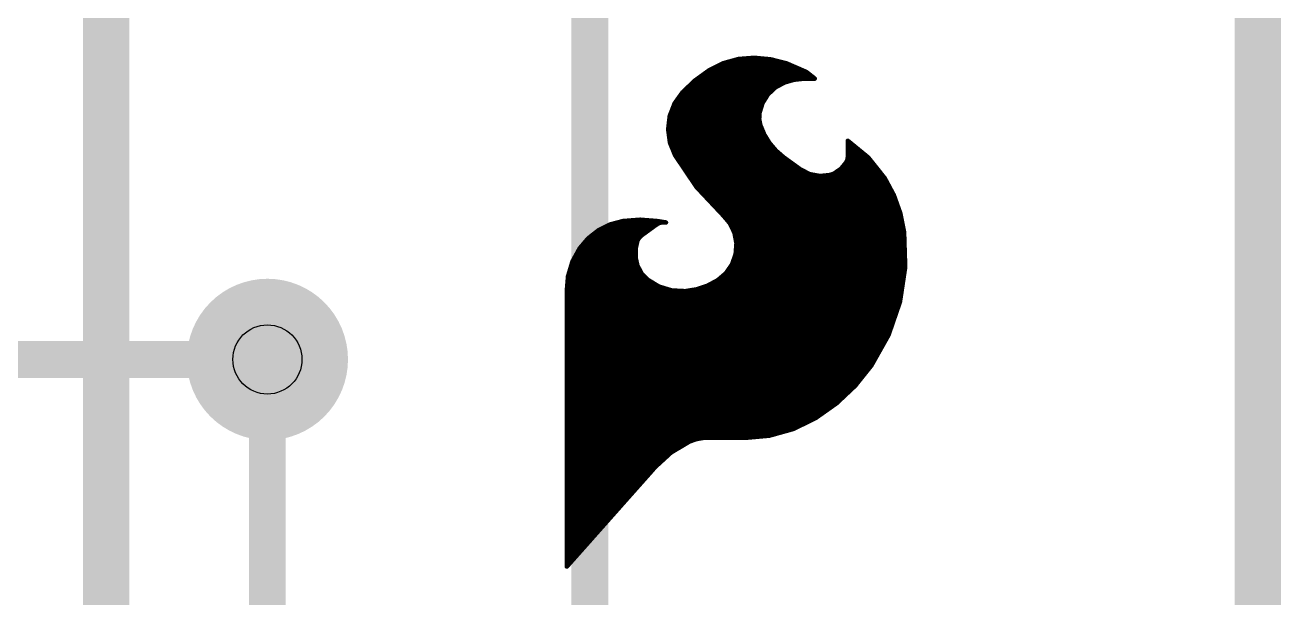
# Model space of a CAD drawing. Extents: x -29 to 78, y -15 to 21.
# Drawn here: x 13.52 to 20.45, y 10.12 to 13.27 of the extents above; entities that cross this region are included whole.
import ezdxf

# ---------------------------------------------------------------- set-up
doc = ezdxf.new("R2010")
doc.units = 0
for name, color, linetype in [('1', 12, 'CONTINUOUS'), ('16', 132, 'CONTINUOUS'), ('18', 110, 'CONTINUOUS'), ('20', 53, 'CONTINUOUS'), ('21', 53, 'CONTINUOUS'), ('23', 53, 'CONTINUOUS'), ('44', 253, 'CONTINUOUS')]:
    doc.layers.add(name, color=color, linetype=linetype)

# ---------------------------------------------------------------- blocks, each defined once
blk = doc.blocks.new('ROUNDV')
at = {"const_width": 0.5}
blk.add_lwpolyline([(0, -0.25, 1), (0, 0.25, 1), (0, -0.25)], format="xyb", dxfattribs=at)

msp = doc.modelspace()

# ---------------------------------------------------------------- linework, layer by layer
at = {"layer": '1'}
for points, const_width in [([(20.32, 0), (20.32, 20.32)], 0.254), ([(13.97, 15.24), (13.97, 7.62)], 0.254), ([(14.859, 11.43), (14.859, 8.001)], 0.2032)]:
    msp.add_lwpolyline(points, dxfattribs=dict(at, const_width=const_width))
at = {"layer": '1', "const_width": 0.1016}
msp.add_lwpolyline([(14.9098, 11.43, 1), (14.8082, 11.43)], format="xyb", dxfattribs=at)
at = {"layer": '16'}
for points, const_width in [([(20.32, 0), (20.32, 20.32)], 0.254), ([(13.97, 15.24), (13.97, 7.62)], 0.254), ([(16.637, 13.462), (16.637, 13.081)], 0.2032), ([(16.637, 13.081), (16.637, 9.779)], 0.2032), ([(11.684, 11.43), (14.859, 11.43)], 0.2032)]:
    msp.add_lwpolyline(points, dxfattribs=dict(at, const_width=const_width))
at = {"layer": '16', "const_width": 0.1016}
for points in [[(16.6878, 13.081, 1), (16.5862, 13.081)], [(16.5862, 13.081, 1), (16.6878, 13.081)], [(14.859, 11.3792, 1), (14.859, 11.4808)]]:
    msp.add_lwpolyline(points, format="xyb", dxfattribs=at)
at = {"layer": '20', "const_width": 0.254}
msp.add_lwpolyline([(20.32, 0), (20.32, 20.32)], dxfattribs=at)
at = {"layer": '21', "const_width": 0.0254}
for points in [[(17.4569, 13.0846), (17.3729, 13.0614)], [(17.444, 13.081), (17.6404, 13.081)], [(17.5438, 13.0912), (17.4569, 13.0846)], [(17.6339, 13.0827), (17.5438, 13.0912)], [(17.7216, 13.0607), (17.6339, 13.0827)], [(17.2949, 13.0226), (17.2172, 12.9666)], [(17.2702, 13.0048), (17.8414, 13.0048)], [(17.3729, 13.0614), (17.2949, 13.0226)], [(17.3102, 13.0302), (17.7917, 13.0302)], [(17.3612, 13.0556), (17.7331, 13.0556)], [(17.7445, 13.0505), (17.7216, 13.0607)], [(17.7801, 13.0353), (17.7445, 13.0505)], [(17.8305, 13.0132), (17.7801, 13.0353)], [(17.874, 12.9794), (17.8305, 13.0132)], [(17.2172, 12.9666), (17.1476, 12.9007)], [(17.2039, 12.954), (17.7068, 12.954)], [(17.235, 12.9794), (17.874, 12.9794)], [(17.6607, 12.9295), (17.7115, 12.9565)], [(17.7115, 12.9565), (17.7627, 12.971)], [(17.7627, 12.971), (17.8156, 12.9769)], [(17.8156, 12.9769), (17.8766, 12.9769)], [(17.8765, 12.9769), (17.874, 12.9794)], [(17.8766, 12.9769), (17.8765, 12.9769)], [(17.1476, 12.9007), (17.1045, 12.8403)], [(17.1312, 12.8778), (17.611, 12.8778)], [(17.1502, 12.9032), (17.6326, 12.9032)], [(17.1771, 12.9286), (17.6597, 12.9286)], [(17.5884, 12.8414), (17.6187, 12.8903)], [(17.6187, 12.8903), (17.6607, 12.9295)], [(17.1045, 12.8403), (17.0777, 12.7711)], [(17.0895, 12.8016), (17.5764, 12.8016)], [(17.0993, 12.827), (17.584, 12.827)], [(17.1131, 12.8524), (17.5952, 12.8524)], [(17.5718, 12.7864), (17.5884, 12.8414)], [(17.0777, 12.7711), (17.0691, 12.6974)], [(17.0753, 12.7508), (17.5708, 12.7508)], [(17.0797, 12.7762), (17.5714, 12.7762)], [(17.5704, 12.753), (17.5718, 12.7864)], [(17.5769, 12.7203), (17.5704, 12.753)], [(17.0691, 12.6974), (17.079, 12.6239)], [(17.0694, 12.7), (17.5854, 12.7)], [(17.0722, 12.6746), (17.596, 12.6746)], [(17.0724, 12.7254), (17.5759, 12.7254)], [(17.5984, 12.6688), (17.5769, 12.7203)], [(17.6277, 12.6213), (17.5984, 12.6688)], [(17.0756, 12.6492), (17.6105, 12.6492)], [(17.079, 12.6239), (17.107, 12.5552)], [(17.0791, 12.6238), (17.6262, 12.6238)], [(17.0894, 12.5984), (17.6473, 12.5984)], [(17.664, 12.5789), (17.6277, 12.6213)], [(18.1721, 12.5419), (18.0595, 12.634)], [(18.0595, 12.634), (18.0595, 12.5451)], [(18.0595, 12.6238), (18.072, 12.6238)], [(18.0595, 12.5984), (18.103, 12.5984)], [(17.0998, 12.573), (17.6709, 12.573)], [(17.107, 12.5552), (17.2256, 12.3794)], [(17.1121, 12.5476), (17.7005, 12.5476)], [(17.1293, 12.5222), (17.7345, 12.5222)], [(17.7064, 12.5425), (17.664, 12.5789)], [(17.7978, 12.4765), (17.7064, 12.5425)], [(18.0575, 12.5306), (18.0518, 12.5171)], [(18.054, 12.5222), (18.1878, 12.5222)], [(18.0595, 12.5451), (18.0575, 12.5306)], [(18.0595, 12.573), (18.1341, 12.573)], [(18.0595, 12.5476), (18.1651, 12.5476)], [(18.2627, 12.4282), (18.1721, 12.5419)], [(17.1464, 12.4968), (17.7697, 12.4968)], [(17.1635, 12.4714), (17.8078, 12.4714)], [(17.8491, 12.4503), (17.7978, 12.4765)], [(17.9057, 12.4399), (17.8491, 12.4503)], [(17.9833, 12.4536), (17.9629, 12.446)], [(18.0222, 12.4804), (17.9833, 12.4536)], [(18.0091, 12.4714), (18.2283, 12.4714)], [(18.0518, 12.5171), (18.0222, 12.4804)], [(18.0354, 12.4968), (18.208, 12.4968)], [(17.1807, 12.446), (17.8724, 12.446)], [(17.1978, 12.4206), (18.2668, 12.4206)], [(17.2149, 12.3952), (18.2804, 12.3952)], [(17.9629, 12.446), (17.9057, 12.4399)], [(17.9629, 12.446), (18.2485, 12.446)], [(18.3128, 12.3348), (18.2627, 12.4282)], [(17.2256, 12.3794), (17.3711, 12.225)], [(17.2346, 12.3698), (18.2941, 12.3698)], [(17.2586, 12.3444), (18.3077, 12.3444)], [(17.2825, 12.319), (18.3185, 12.319)], [(18.3486, 12.235), (18.3128, 12.3348)], [(17.3064, 12.2936), (18.3276, 12.2936)], [(17.3304, 12.2682), (18.3367, 12.2682)], [(17.3543, 12.2428), (18.3458, 12.2428)], [(16.75, 12.1736), (16.6852, 12.1415)], [(16.8199, 12.192), (16.75, 12.1736)], [(16.9139, 12.1994), (16.8199, 12.192)], [(16.8199, 12.192), (17.0079, 12.192)], [(17.0079, 12.192), (16.9139, 12.1994)], [(16.9215, 12.1133), (17.0054, 12.1742)], [(17.0054, 12.1742), (17.0211, 12.1826)], [(17.0562, 12.1844), (17.0079, 12.192)], [(17.0211, 12.1826), (17.0385, 12.1861)], [(17.0385, 12.1861), (17.0562, 12.1844)], [(17.3711, 12.225), (17.4094, 12.1801)], [(17.3776, 12.2174), (18.3521, 12.2174)], [(17.3992, 12.192), (18.3572, 12.192)], [(17.4094, 12.1801), (17.4349, 12.1268)], [(18.3693, 12.131), (18.3486, 12.235)], [(16.6852, 12.1415), (16.6282, 12.0971)], [(16.6522, 12.1158), (16.9249, 12.1158)], [(16.6848, 12.1412), (16.9599, 12.1412)], [(16.7359, 12.1666), (16.9949, 12.1666)], [(16.9077, 12.0999), (16.9215, 12.1133)], [(17.4159, 12.1666), (18.3622, 12.1666)], [(17.428, 12.1412), (18.3673, 12.1412)], [(17.4349, 12.1268), (17.4456, 12.0687)], [(17.4369, 12.1158), (18.3698, 12.1158)], [(18.3753, 11.9382), (18.3693, 12.131)], [(16.5812, 12.0421), (16.5411, 11.9689)], [(16.5798, 12.0396), (16.8891, 12.0396)], [(16.6282, 12.0971), (16.5812, 12.0421)], [(16.6008, 12.065), (16.8947, 12.065)], [(16.6225, 12.0904), (16.9027, 12.0904)], [(16.8888, 12.0383), (16.8987, 12.0828)], [(16.8888, 11.9927), (16.8888, 12.0383)], [(16.8987, 12.0828), (16.9077, 12.0999)], [(17.4456, 12.0687), (17.441, 12.0098)], [(17.4416, 12.0904), (18.3706, 12.0904)], [(17.4434, 12.0396), (18.3722, 12.0396)], [(17.4454, 12.065), (18.3714, 12.065)], [(16.5411, 11.9689), (16.5171, 11.889)], [(16.552, 11.9888), (16.8896, 11.9888)], [(16.5659, 12.0142), (16.8888, 12.0142)], [(16.8987, 11.9482), (16.8888, 11.9927)], [(17.441, 12.0098), (17.4214, 11.9541)], [(17.4336, 11.9888), (18.3738, 11.9888)], [(17.4414, 12.0142), (18.373, 12.0142)], [(16.5241, 11.9126), (16.9169, 11.9126)], [(16.5318, 11.938), (16.9039, 11.938)], [(16.5394, 11.9634), (16.8953, 11.9634)], [(16.9209, 11.9047), (16.8987, 11.9482)], [(16.9546, 11.8694), (16.9209, 11.9047)], [(17.388, 11.9054), (17.3432, 11.8669)], [(17.4214, 11.9541), (17.388, 11.9054)], [(17.393, 11.9126), (18.3715, 11.9126)], [(17.4104, 11.938), (18.3753, 11.938)], [(17.4247, 11.9634), (18.3745, 11.9634)], [(18.3465, 11.7475), (18.3753, 11.9382)], [(16.5171, 11.889), (16.5101, 11.8059)], [(16.5127, 11.8364), (17.0094, 11.8364)], [(16.5148, 11.8618), (16.9672, 11.8618)], [(16.5169, 11.8872), (16.9377, 11.8872)], [(17.018, 11.8312), (16.9546, 11.8694)], [(17.0888, 11.8096), (17.018, 11.8312)], [(17.2868, 11.8365), (17.2261, 11.816)], [(17.2865, 11.8364), (18.3599, 11.8364)], [(17.3432, 11.8669), (17.2868, 11.8365)], [(17.3337, 11.8618), (18.3638, 11.8618)], [(17.3669, 11.8872), (18.3676, 11.8872)], [(16.5101, 11.8059), (16.5101, 10.2895)], [(16.5101, 11.7856), (18.3522, 11.7856)], [(16.5101, 11.7602), (18.3484, 11.7602)], [(16.5105, 11.811), (17.0842, 11.811)], [(17.1628, 11.8059), (17.0888, 11.8096)], [(17.2261, 11.816), (17.1628, 11.8059)], [(17.1948, 11.811), (18.3561, 11.811)], [(16.5101, 11.7348), (18.3421, 11.7348)], [(16.5101, 11.7094), (18.3334, 11.7094)], [(18.2837, 11.5651), (18.3465, 11.7475)], [(16.5101, 11.684), (18.3246, 11.684)], [(16.5101, 11.6586), (18.3159, 11.6586)], [(16.5101, 11.6332), (18.3071, 11.6332)], [(16.5101, 11.6078), (18.2984, 11.6078)], [(16.5101, 11.5824), (18.2896, 11.5824)], [(16.5101, 11.557), (18.2791, 11.557)], [(18.189, 11.397), (18.2837, 11.5651)], [(16.5101, 11.5316), (18.2648, 11.5316)], [(16.5101, 11.5062), (18.2505, 11.5062)], [(16.5101, 11.4808), (18.2362, 11.4808)], [(16.5101, 11.4554), (18.2219, 11.4554)], [(16.5101, 11.43), (18.2076, 11.43)], [(16.5101, 11.4046), (18.1933, 11.4046)], [(16.5101, 11.3792), (18.1748, 11.3792)], [(16.5101, 11.3538), (18.1545, 11.3538)], [(18.1006, 11.2863), (18.189, 11.397)], [(16.5101, 11.3284), (18.1342, 11.3284)], [(16.5101, 11.303), (18.1139, 11.303)], [(16.5101, 11.2776), (18.0913, 11.2776)], [(17.9974, 11.1891), (18.1006, 11.2863)], [(16.5101, 11.2522), (18.0644, 11.2522)], [(16.5101, 11.2268), (18.0374, 11.2268)], [(16.5101, 11.2014), (18.0105, 11.2014)], [(16.5101, 11.176), (17.9789, 11.176)], [(16.5101, 11.1506), (17.9429, 11.1506)], [(17.8817, 11.1074), (17.9974, 11.1891)], [(16.5101, 11.1252), (17.9069, 11.1252)], [(16.5101, 11.0998), (17.8661, 11.0998)], [(16.5101, 11.0744), (17.814, 11.0744)], [(17.7587, 11.0474), (17.8817, 11.1074)], [(16.5101, 11.049), (17.7619, 11.049)], [(16.5101, 11.0236), (17.6734, 11.0236)], [(16.5101, 10.9982), (17.4905, 10.9982)], [(17.2229, 10.9914), (17.2619, 10.9982)], [(17.2619, 10.9982), (17.4905, 10.9982)], [(17.4905, 10.9982), (17.6268, 11.0106)], [(17.6268, 11.0106), (17.7587, 11.0474)], [(16.5101, 10.9728), (17.1771, 10.9728)], [(16.5101, 10.9474), (17.1344, 10.9474)], [(17.0845, 10.9177), (17.1857, 10.9779)], [(17.1857, 10.9779), (17.2229, 10.9914)], [(16.5101, 10.922), (17.0917, 10.922)], [(16.5101, 10.8966), (17.0614, 10.8966)], [(16.5101, 10.8712), (17.0337, 10.8712)], [(16.9977, 10.8382), (17.0845, 10.9177)], [(16.5101, 10.8458), (17.006, 10.8458)], [(16.5101, 10.2895), (16.9977, 10.8382)], [(16.5101, 10.8204), (16.9819, 10.8204)], [(16.5101, 10.795), (16.9593, 10.795)], [(16.5101, 10.7696), (16.9367, 10.7696)], [(16.5101, 10.7442), (16.9142, 10.7442)], [(16.5101, 10.7188), (16.8916, 10.7188)], [(16.5101, 10.6934), (16.869, 10.6934)], [(16.5101, 10.668), (16.8465, 10.668)], [(16.5101, 10.6426), (16.8239, 10.6426)], [(16.5101, 10.6172), (16.8013, 10.6172)], [(16.5101, 10.5918), (16.7787, 10.5918)], [(16.5101, 10.5664), (16.7562, 10.5664)], [(16.5101, 10.541), (16.7336, 10.541)], [(16.5101, 10.5156), (16.711, 10.5156)], [(16.5101, 10.4902), (16.6884, 10.4902)], [(16.5101, 10.4648), (16.6659, 10.4648)], [(16.5101, 10.4394), (16.6433, 10.4394)], [(16.5101, 10.414), (16.6207, 10.414)], [(16.5101, 10.3886), (16.5982, 10.3886)], [(16.5101, 10.3632), (16.5756, 10.3632)], [(16.5101, 10.3378), (16.553, 10.3378)], [(16.5101, 10.3124), (16.5304, 10.3124)]]:
    msp.add_lwpolyline(points, dxfattribs=at)
at = {"layer": '21', "const_width": 0.0127}
for points in [[(17.444, 13.0874, 1), (17.444, 13.0747)], [(17.4564, 13.0909, 1), (17.4574, 13.0782)], [(17.4586, 13.0785, 1), (17.4552, 13.0907)], [(17.5444, 13.0975, 1), (17.5432, 13.0849)], [(17.5443, 13.0849, 1), (17.5433, 13.0975)], [(17.6354, 13.0888, 1), (17.6323, 13.0765)], [(17.6332, 13.0763, 1), (17.6345, 13.089)], [(17.6404, 13.0747, 1), (17.6404, 13.0874)], [(17.2702, 13.0112, 1), (17.2702, 12.9985)], [(17.2921, 13.0283, 1), (17.2977, 13.0169)], [(17.2986, 13.0174, 1), (17.2912, 13.0278)], [(17.3102, 13.0366, 1), (17.3102, 13.0239)], [(17.3612, 13.0619, 1), (17.3612, 13.0493)], [(17.3712, 13.0675, 1), (17.3746, 13.0553)], [(17.3757, 13.0557, 1), (17.3701, 13.0671)], [(17.7242, 13.0665, 1), (17.719, 13.0549)], [(17.7201, 13.0545, 1), (17.7231, 13.0669)], [(17.7331, 13.0493, 1), (17.7331, 13.0619)], [(17.747, 13.0563, 1), (17.742, 13.0447)], [(17.7419, 13.0447, 1), (17.7471, 13.0563)], [(17.7826, 13.0411, 1), (17.7776, 13.0295)], [(17.7776, 13.0295, 1), (17.7826, 13.0411)], [(17.7917, 13.0239, 1), (17.7917, 13.0366)], [(17.8344, 13.0182, 1), (17.8266, 13.0082)], [(17.828, 13.0074, 1), (17.8331, 13.019)], [(17.8414, 12.9985, 1), (17.8414, 13.0112)], [(17.2039, 12.9604, 1), (17.2039, 12.9477)], [(17.2135, 12.9717, 1), (17.2209, 12.9614)], [(17.2216, 12.9619, 1), (17.2128, 12.9712)], [(17.235, 12.9857, 1), (17.235, 12.9731)], [(17.7098, 12.9626, 1), (17.7132, 12.9504)], [(17.7068, 12.9477, 1), (17.7068, 12.9604)], [(17.7145, 12.9509, 1), (17.7085, 12.9621)], [(17.762, 12.9773, 1), (17.7634, 12.9647)], [(17.7644, 12.9649, 1), (17.761, 12.9771)], [(17.8156, 12.9832, 1), (17.8156, 12.9706)], [(17.8163, 12.9706, 1), (17.8149, 12.9832)], [(17.8785, 12.9839, 1), (17.8695, 12.9749)], [(17.8701, 12.9744, 1), (17.8779, 12.9844)], [(17.8765, 12.9832, 1), (17.8765, 12.9706)], [(17.872, 12.9724, 1), (17.881, 12.9814)], [(17.874, 12.9731, 1), (17.874, 12.9857)], [(17.8766, 12.9706, 1), (17.8766, 12.9832)], [(17.8766, 12.9706, 1), (17.8766, 12.9832)], [(17.1312, 12.8841, 1), (17.1312, 12.8715)], [(17.1432, 12.9053, 1), (17.152, 12.8961)], [(17.1528, 12.897, 1), (17.1424, 12.9044)], [(17.1502, 12.9095, 1), (17.1502, 12.8969)], [(17.1771, 12.935, 1), (17.1771, 12.9223)], [(17.611, 12.8715, 1), (17.611, 12.8841)], [(17.6144, 12.8949, 1), (17.6231, 12.8856)], [(17.6241, 12.8869, 1), (17.6133, 12.8936)], [(17.6326, 12.8969, 1), (17.6326, 12.9095)], [(17.6578, 12.9351, 1), (17.6637, 12.9239)], [(17.6651, 12.9249, 1), (17.6564, 12.9342)], [(17.6597, 12.9223, 1), (17.6597, 12.935)], [(17.0895, 12.8079, 1), (17.0895, 12.7953)], [(17.0993, 12.8333, 1), (17.0993, 12.8207)], [(17.0993, 12.844, 1), (17.1096, 12.8366)], [(17.1104, 12.838, 1), (17.0985, 12.8426)], [(17.1131, 12.8588, 1), (17.1131, 12.8461)], [(17.5764, 12.7953, 1), (17.5764, 12.8079)], [(17.583, 12.8448, 1), (17.5938, 12.8381)], [(17.5945, 12.8396, 1), (17.5823, 12.8433)], [(17.584, 12.8207, 1), (17.584, 12.8333)], [(17.5952, 12.8461, 1), (17.5952, 12.8588)], [(17.0753, 12.7571, 1), (17.0753, 12.7445)], [(17.084, 12.7704, 1), (17.0714, 12.7719)], [(17.0718, 12.7734, 1), (17.0837, 12.7688)], [(17.0797, 12.7826, 1), (17.0797, 12.7699)], [(17.564, 12.7533, 1), (17.5767, 12.7528)], [(17.5766, 12.7543, 1), (17.5642, 12.7518)], [(17.5781, 12.7861, 1), (17.5655, 12.7867)], [(17.5657, 12.7882, 1), (17.5779, 12.7846)], [(17.5708, 12.7445, 1), (17.5708, 12.7571)], [(17.5714, 12.7699, 1), (17.5714, 12.7826)], [(17.0754, 12.6983, 1), (17.0628, 12.6966)], [(17.0628, 12.6982, 1), (17.0754, 12.6967)], [(17.0694, 12.7064, 1), (17.0694, 12.6937)], [(17.0722, 12.6809, 1), (17.0722, 12.6683)], [(17.0724, 12.7317, 1), (17.0724, 12.7191)], [(17.5828, 12.7227, 1), (17.571, 12.7179)], [(17.5707, 12.7191, 1), (17.5831, 12.7215)], [(17.5759, 12.7191, 1), (17.5759, 12.7317)], [(17.5854, 12.6937, 1), (17.5854, 12.7064)], [(17.6038, 12.6721, 1), (17.593, 12.6655)], [(17.5925, 12.6663, 1), (17.6042, 12.6712)], [(17.596, 12.6683, 1), (17.596, 12.6809)], [(17.0756, 12.6555, 1), (17.0756, 12.6429)], [(17.0727, 12.6231, 1), (17.0853, 12.6248)], [(17.0849, 12.6263, 1), (17.0732, 12.6215)], [(17.0791, 12.6302, 1), (17.0791, 12.6175)], [(17.0894, 12.6047, 1), (17.0894, 12.5921)], [(17.6105, 12.6429, 1), (17.6105, 12.6555)], [(17.6325, 12.6254, 1), (17.6229, 12.6172)], [(17.6223, 12.618, 1), (17.6331, 12.6246)], [(17.6262, 12.6175, 1), (17.6262, 12.6302)], [(17.6473, 12.5921, 1), (17.6473, 12.6047)], [(18.0659, 12.634, 1), (18.0531, 12.634)], [(18.0635, 12.6389, 1), (18.0555, 12.6291)], [(18.0595, 12.6302, 1), (18.0595, 12.6175)], [(18.0595, 12.6047, 1), (18.0595, 12.5921)], [(18.072, 12.6175, 1), (18.072, 12.6302)], [(18.103, 12.5921, 1), (18.103, 12.6047)], [(17.0998, 12.5793, 1), (17.0998, 12.5667)], [(17.1123, 12.5588, 1), (17.1017, 12.5516)], [(17.1011, 12.5528, 1), (17.1129, 12.5576)], [(17.1121, 12.554, 1), (17.1121, 12.5413)], [(17.1293, 12.5285, 1), (17.1293, 12.5159)], [(17.6682, 12.5837, 1), (17.6599, 12.5741)], [(17.6592, 12.5748, 1), (17.6689, 12.583)], [(17.6709, 12.5667, 1), (17.6709, 12.5793)], [(17.7101, 12.5476, 1), (17.7027, 12.5374)], [(17.7005, 12.5413, 1), (17.7005, 12.554)], [(17.7023, 12.5377, 1), (17.7105, 12.5473)], [(17.7345, 12.5159, 1), (17.7345, 12.5285)], [(18.054, 12.5285, 1), (18.054, 12.5159)], [(18.0512, 12.5314, 1), (18.0638, 12.5297)], [(18.0634, 12.5281, 1), (18.0517, 12.5331)], [(18.0531, 12.5451, 1), (18.0659, 12.5451)], [(18.0595, 12.5793, 1), (18.0595, 12.5667)], [(18.0595, 12.554, 1), (18.0595, 12.5413)], [(18.0658, 12.5442, 1), (18.0532, 12.546)], [(18.1341, 12.5667, 1), (18.1341, 12.5793)], [(18.1651, 12.5413, 1), (18.1651, 12.554)], [(18.177, 12.5459, 1), (18.1671, 12.538)], [(18.168, 12.537, 1), (18.1761, 12.5468)], [(18.1878, 12.5159, 1), (18.1878, 12.5285)], [(17.1464, 12.5031, 1), (17.1464, 12.4905)], [(17.1635, 12.4778, 1), (17.1635, 12.4651)], [(17.7697, 12.4905, 1), (17.7697, 12.5031)], [(17.8007, 12.4822, 1), (17.7949, 12.4708)], [(17.7941, 12.4714, 1), (17.8015, 12.4816)], [(17.8078, 12.4651, 1), (17.8078, 12.4778)], [(17.8502, 12.4566, 1), (17.8479, 12.4441)], [(17.9797, 12.4588, 1), (17.9869, 12.4484)], [(17.9855, 12.4476, 1), (17.9811, 12.4596)], [(18.0091, 12.4778, 1), (18.0091, 12.4651)], [(18.0172, 12.4844, 1), (18.0271, 12.4764)], [(18.0258, 12.4751, 1), (18.0186, 12.4856)], [(18.0354, 12.5031, 1), (18.0354, 12.4905)], [(18.046, 12.5196, 1), (18.0576, 12.5146)], [(18.0567, 12.5131, 1), (18.0469, 12.5211)], [(18.208, 12.4905, 1), (18.208, 12.5031)], [(18.2283, 12.4651, 1), (18.2283, 12.4778)], [(17.1807, 12.4523, 1), (17.1807, 12.4397)], [(17.1978, 12.4269, 1), (17.1978, 12.4143)], [(17.2149, 12.4016, 1), (17.2149, 12.3889)], [(17.8462, 12.4447, 1), (17.852, 12.456)], [(17.8724, 12.4397, 1), (17.8724, 12.4523)], [(17.905, 12.4462, 1), (17.9063, 12.4335)], [(17.9045, 12.4336, 1), (17.9068, 12.4461)], [(17.9607, 12.452, 1), (17.9651, 12.44)], [(17.9629, 12.4523, 1), (17.9629, 12.4397)], [(17.9636, 12.4397, 1), (17.9622, 12.4523)], [(18.2485, 12.4397, 1), (18.2485, 12.4523)], [(18.2683, 12.4312, 1), (18.2571, 12.4252)], [(18.2577, 12.4242, 1), (18.2677, 12.4322)], [(18.2668, 12.4143, 1), (18.2668, 12.4269)], [(18.2804, 12.3889, 1), (18.2804, 12.4016)], [(17.2302, 12.3837, 1), (17.221, 12.375)], [(17.2204, 12.3758, 1), (17.2309, 12.3829)], [(17.2346, 12.3762, 1), (17.2346, 12.3635)], [(17.2586, 12.3507, 1), (17.2586, 12.3381)], [(17.2825, 12.3254, 1), (17.2825, 12.3127)], [(18.2941, 12.3635, 1), (18.2941, 12.3762)], [(18.3188, 12.3369, 1), (18.3069, 12.3326)], [(18.3072, 12.3318, 1), (18.3184, 12.3378)], [(18.3077, 12.3381, 1), (18.3077, 12.3507)], [(18.3185, 12.3127, 1), (18.3185, 12.3254)], [(17.3064, 12.3, 1), (17.3064, 12.2873)], [(17.3304, 12.2745, 1), (17.3304, 12.2619)], [(17.3543, 12.2492, 1), (17.3543, 12.2365)], [(18.3276, 12.2873, 1), (18.3276, 12.3)], [(18.3367, 12.2619, 1), (18.3367, 12.2745)], [(18.3458, 12.2365, 1), (18.3458, 12.2492)], [(16.7484, 12.1797, 1), (16.7516, 12.1674)], [(16.7528, 12.1679, 1), (16.7472, 12.1793)], [(16.8194, 12.1983, 1), (16.8204, 12.1857)], [(16.8199, 12.1983, 1), (16.8199, 12.1857)], [(16.8215, 12.1859, 1), (16.8183, 12.1981)], [(16.9144, 12.2057, 1), (16.9134, 12.193)], [(16.9144, 12.193, 1), (16.9134, 12.2057)], [(17.0024, 12.1798, 1), (17.0084, 12.1686)], [(17.0089, 12.1983, 1), (17.0069, 12.1857)], [(17.0091, 12.1691, 1), (17.0017, 12.1793)], [(17.0074, 12.1857, 1), (17.0084, 12.1983)], [(17.0079, 12.1857, 1), (17.0079, 12.1983)], [(17.0198, 12.1888, 1), (17.0223, 12.1764)], [(17.0241, 12.177, 1), (17.0181, 12.1882)], [(17.0391, 12.1924, 1), (17.0379, 12.1798)], [(17.0398, 12.1799, 1), (17.0372, 12.1923)], [(17.0552, 12.1781, 1), (17.0572, 12.1907)], [(17.0556, 12.1781, 1), (17.0568, 12.1907)], [(17.3759, 12.2291, 1), (17.3663, 12.2209)], [(17.3665, 12.2206, 1), (17.3757, 12.2294)], [(17.3776, 12.2238, 1), (17.3776, 12.2111)], [(17.3992, 12.1983, 1), (17.3992, 12.1857)], [(17.4152, 12.1828, 1), (17.4037, 12.1773)], [(17.4046, 12.1759, 1), (17.4143, 12.1842)], [(18.3549, 12.2362, 1), (18.3424, 12.2337)], [(18.3427, 12.2328, 1), (18.3546, 12.2371)], [(18.3521, 12.2111, 1), (18.3521, 12.2238)], [(18.3572, 12.1857, 1), (18.3572, 12.1983)], [(16.6522, 12.1221, 1), (16.6522, 12.1095)], [(16.6848, 12.1476, 1), (16.6848, 12.1349)], [(16.6824, 12.1472, 1), (16.688, 12.1358)], [(16.6891, 12.1365, 1), (16.6813, 12.1465)], [(16.7359, 12.173, 1), (16.7359, 12.1603)], [(16.9178, 12.1184, 1), (16.9252, 12.1082)], [(16.9259, 12.1088, 1), (16.9171, 12.1178)], [(16.9249, 12.1095, 1), (16.9249, 12.1221)], [(16.9599, 12.1349, 1), (16.9599, 12.1476)], [(16.9949, 12.1603, 1), (16.9949, 12.173)], [(17.4159, 12.173, 1), (17.4159, 12.1603)], [(17.428, 12.1476, 1), (17.428, 12.1349)], [(17.4411, 12.1279, 1), (17.4286, 12.1256)], [(17.4291, 12.124, 1), (17.4406, 12.1295)], [(17.4369, 12.1221, 1), (17.4369, 12.1095)], [(18.3622, 12.1603, 1), (18.3622, 12.173)], [(18.3756, 12.1312, 1), (18.363, 12.1308)], [(18.3631, 12.1298, 1), (18.3755, 12.1322)], [(18.3673, 12.1349, 1), (18.3673, 12.1476)], [(18.3698, 12.1095, 1), (18.3698, 12.1221)], [(16.5798, 12.0459, 1), (16.5798, 12.0333)], [(16.5764, 12.0462, 1), (16.586, 12.038)], [(16.5868, 12.039, 1), (16.5756, 12.0452)], [(16.6008, 12.0714, 1), (16.6008, 12.0587)], [(16.6225, 12.0968, 1), (16.6225, 12.0841)], [(16.6243, 12.1021, 1), (16.6321, 12.0921)], [(16.633, 12.093, 1), (16.6233, 12.1012)], [(16.8951, 12.0383, 1), (16.8824, 12.0383)], [(16.8891, 12.0333, 1), (16.8891, 12.0459)], [(16.8931, 12.0858, 1), (16.9043, 12.0798)], [(16.9049, 12.0814, 1), (16.8925, 12.0842)], [(16.8947, 12.0587, 1), (16.8947, 12.0714)], [(16.9033, 12.1044, 1), (16.9121, 12.0953)], [(16.9133, 12.0969, 1), (16.9021, 12.1028)], [(16.9027, 12.0841, 1), (16.9027, 12.0968)], [(17.4416, 12.0968, 1), (17.4416, 12.0841)], [(17.4434, 12.0459, 1), (17.4434, 12.0333)], [(17.4454, 12.0714, 1), (17.4454, 12.0587)], [(17.452, 12.0682, 1), (17.4393, 12.0692)], [(17.4394, 12.0675, 1), (17.4519, 12.0698)], [(18.3706, 12.0841, 1), (18.3706, 12.0968)], [(18.3714, 12.0587, 1), (18.3714, 12.0714)], [(18.3722, 12.0333, 1), (18.3722, 12.0459)], [(16.5355, 11.972, 1), (16.5467, 11.9659)], [(16.5472, 11.9671, 1), (16.535, 11.9708)], [(16.552, 11.9952, 1), (16.552, 11.9825)], [(16.5659, 12.0206, 1), (16.5659, 12.0079)], [(16.8826, 12.0397, 1), (16.895, 12.0369)], [(16.895, 11.9941, 1), (16.8826, 11.9913)], [(16.8824, 11.9927, 1), (16.8951, 11.9927)], [(16.8888, 12.0079, 1), (16.8888, 12.0206)], [(16.8896, 11.9825, 1), (16.8896, 11.9952)], [(17.4336, 11.9952, 1), (17.4336, 11.9825)], [(17.4347, 12.0103, 1), (17.4474, 12.0093)], [(17.4414, 12.0206, 1), (17.4414, 12.0079)], [(17.447, 12.0077, 1), (17.4351, 12.0119)], [(18.373, 12.0079, 1), (18.373, 12.0206)], [(18.3738, 11.9825, 1), (18.3738, 11.9952)], [(16.5241, 11.919, 1), (16.5241, 11.9063)], [(16.5318, 11.9444, 1), (16.5318, 11.9317)], [(16.5394, 11.9697, 1), (16.5394, 11.9571)], [(16.9044, 11.9511, 1), (16.893, 11.9453)], [(16.8925, 11.9468, 1), (16.9049, 11.9496)], [(16.8953, 11.9571, 1), (16.8953, 11.9697)], [(16.9039, 11.9317, 1), (16.9039, 11.9444)], [(16.9255, 11.9091, 1), (16.9163, 11.9004)], [(16.9153, 11.9019, 1), (16.9266, 11.9076)], [(16.9169, 11.9063, 1), (16.9169, 11.919)], [(17.3828, 11.9089, 1), (17.3933, 11.9018)], [(17.3922, 11.9005, 1), (17.3839, 11.9102)], [(17.393, 11.919, 1), (17.393, 11.9063)], [(17.4104, 11.9444, 1), (17.4104, 11.9317)], [(17.4154, 11.9562, 1), (17.4274, 11.952)], [(17.4266, 11.9505, 1), (17.4162, 11.9577)], [(17.4247, 11.9697, 1), (17.4247, 11.9571)], [(18.369, 11.938, 1), (18.3817, 11.9384)], [(18.3816, 11.9372, 1), (18.3691, 11.9391)], [(18.3715, 11.9063, 1), (18.3715, 11.919)], [(18.3745, 11.9571, 1), (18.3745, 11.9697)], [(18.3753, 11.9317, 1), (18.3753, 11.9444)], [(16.5127, 11.8428, 1), (16.5127, 11.8301)], [(16.5148, 11.8681, 1), (16.5148, 11.8555)], [(16.5169, 11.8935, 1), (16.5169, 11.8809)], [(16.5234, 11.8885, 1), (16.5107, 11.8896)], [(16.511, 11.8909, 1), (16.5231, 11.8872)], [(16.9377, 11.8809, 1), (16.9377, 11.8935)], [(16.9579, 11.8748, 1), (16.9513, 11.864)], [(16.95, 11.865, 1), (16.9592, 11.8738)], [(16.9672, 11.8555, 1), (16.9672, 11.8681)], [(17.0094, 11.8301, 1), (17.0094, 11.8428)], [(17.0199, 11.8373, 1), (17.0162, 11.8251)], [(17.0147, 11.8257, 1), (17.0213, 11.8366)], [(17.2865, 11.8428, 1), (17.2865, 11.8301)], [(17.2838, 11.8421, 1), (17.2898, 11.8309)], [(17.2888, 11.8305, 1), (17.2848, 11.8425)], [(17.3337, 11.8681, 1), (17.3337, 11.8555)], [(17.3391, 11.8717, 1), (17.3473, 11.8621)], [(17.3462, 11.8613, 1), (17.3402, 11.8725)], [(17.3669, 11.8935, 1), (17.3669, 11.8809)], [(18.3599, 11.8301, 1), (18.3599, 11.8428)], [(18.3638, 11.8555, 1), (18.3638, 11.8681)], [(18.3676, 11.8809, 1), (18.3676, 11.8935)], [(16.5165, 11.8059, 1), (16.5038, 11.8059)], [(16.5038, 11.8064, 1), (16.5164, 11.8054)], [(16.5101, 11.7666, 1), (16.5101, 11.7539)], [(16.5101, 11.7919, 1), (16.5101, 11.7793)], [(16.5105, 11.8173, 1), (16.5105, 11.8047)], [(17.0892, 11.8159, 1), (17.0885, 11.8032)], [(17.0842, 11.8047, 1), (17.0842, 11.8173)], [(17.087, 11.8035, 1), (17.0907, 11.8156)], [(17.1618, 11.8122, 1), (17.1638, 11.7996)], [(17.1625, 11.7996, 1), (17.1631, 11.8122)], [(17.1948, 11.8173, 1), (17.1948, 11.8047)], [(17.2241, 11.822, 1), (17.2281, 11.81)], [(17.2271, 11.8097, 1), (17.2251, 11.8222)], [(18.3484, 11.7539, 1), (18.3484, 11.7666)], [(18.3522, 11.7793, 1), (18.3522, 11.7919)], [(18.3561, 11.8047, 1), (18.3561, 11.8173)], [(16.5101, 11.7411, 1), (16.5101, 11.7285)], [(16.5101, 11.7157, 1), (16.5101, 11.7031)], [(18.3334, 11.7031, 1), (18.3334, 11.7157)], [(18.3402, 11.7484, 1), (18.3528, 11.7465)], [(18.3525, 11.7454, 1), (18.3405, 11.7495)], [(18.3421, 11.7285, 1), (18.3421, 11.7411)], [(16.5101, 11.6904, 1), (16.5101, 11.6777)], [(16.5101, 11.6649, 1), (16.5101, 11.6523)], [(16.5101, 11.6395, 1), (16.5101, 11.6269)], [(18.3071, 11.6269, 1), (18.3071, 11.6395)], [(18.3159, 11.6523, 1), (18.3159, 11.6649)], [(18.3246, 11.6777, 1), (18.3246, 11.6904)], [(16.5101, 11.6142, 1), (16.5101, 11.6015)], [(16.5101, 11.5887, 1), (16.5101, 11.5761)], [(16.5101, 11.5633, 1), (16.5101, 11.5507)], [(18.2777, 11.5671, 1), (18.2897, 11.563)], [(18.2892, 11.562, 1), (18.2781, 11.5682)], [(18.2791, 11.5507, 1), (18.2791, 11.5633)], [(18.2896, 11.5761, 1), (18.2896, 11.5887)], [(18.2984, 11.6015, 1), (18.2984, 11.6142)], [(16.5101, 11.538, 1), (16.5101, 11.5253)], [(16.5101, 11.5125, 1), (16.5101, 11.4999)], [(18.2505, 11.4999, 1), (18.2505, 11.5125)], [(18.2648, 11.5253, 1), (18.2648, 11.538)], [(16.5101, 11.4618, 1), (16.5101, 11.4491)], [(16.5101, 11.4871, 1), (16.5101, 11.4745)], [(16.5101, 11.4363, 1), (16.5101, 11.4237)], [(18.2076, 11.4237, 1), (18.2076, 11.4363)], [(18.2219, 11.4491, 1), (18.2219, 11.4618)], [(18.2362, 11.4745, 1), (18.2362, 11.4871)], [(16.5101, 11.3856, 1), (16.5101, 11.3729)], [(16.5101, 11.4109, 1), (16.5101, 11.3983)], [(16.5101, 11.3601, 1), (16.5101, 11.3475)], [(18.1545, 11.3475, 1), (18.1545, 11.3601)], [(18.1748, 11.3729, 1), (18.1748, 11.3856)], [(18.1835, 11.4001, 1), (18.1945, 11.3939)], [(18.194, 11.393, 1), (18.184, 11.401)], [(18.1933, 11.3983, 1), (18.1933, 11.4109)], [(16.5101, 11.3094, 1), (16.5101, 11.2967)], [(16.5101, 11.284, 1), (16.5101, 11.2713)], [(16.5101, 11.3347, 1), (16.5101, 11.3221)], [(18.0913, 11.2713, 1), (18.0913, 11.284)], [(18.0956, 11.2903, 1), (18.1055, 11.2823)], [(18.1049, 11.2817, 1), (18.0962, 11.2909)], [(18.1139, 11.2967, 1), (18.1139, 11.3094)], [(18.1342, 11.3221, 1), (18.1342, 11.3347)], [(16.5101, 11.2332, 1), (16.5101, 11.2205)], [(16.5101, 11.2585, 1), (16.5101, 11.2459)], [(18.0374, 11.2205, 1), (18.0374, 11.2332)], [(18.0644, 11.2459, 1), (18.0644, 11.2585)], [(16.5101, 11.2078, 1), (16.5101, 11.1951)], [(16.5101, 11.157, 1), (16.5101, 11.1443)], [(16.5101, 11.1823, 1), (16.5101, 11.1697)], [(17.9429, 11.1443, 1), (17.9429, 11.157)], [(17.9789, 11.1697, 1), (17.9789, 11.1823)], [(17.9931, 11.1937, 1), (18.0018, 11.1845)], [(18.0011, 11.1839, 1), (17.9938, 11.1943)], [(18.0105, 11.1951, 1), (18.0105, 11.2078)], [(16.5101, 11.1316, 1), (16.5101, 11.1189)], [(16.5101, 11.0808, 1), (16.5101, 11.0681)], [(16.5101, 11.1061, 1), (16.5101, 11.0935)], [(17.814, 11.0681, 1), (17.814, 11.0808)], [(17.8661, 11.0935, 1), (17.8661, 11.1061)], [(17.878, 11.1126, 1), (17.8854, 11.1022)], [(17.8845, 11.1017, 1), (17.8789, 11.1131)], [(17.9069, 11.1189, 1), (17.9069, 11.1316)], [(16.5101, 11.0554, 1), (16.5101, 11.0427)], [(16.5101, 11.0046, 1), (16.5101, 10.9919)], [(16.5101, 11.0299, 1), (16.5101, 11.0173)], [(17.2619, 11.0046, 1), (17.2619, 10.9919)], [(17.263, 10.9919, 1), (17.2608, 11.0045)], [(17.4899, 11.0045, 1), (17.4911, 10.9919)], [(17.4905, 10.9919, 1), (17.4905, 11.0046)], [(17.4905, 10.9919, 1), (17.4905, 11.0046)], [(17.6251, 11.0167, 1), (17.6285, 11.0045)], [(17.6274, 11.0043, 1), (17.6262, 11.0169)], [(17.6734, 11.0173, 1), (17.6734, 11.0299)], [(17.7559, 11.0531, 1), (17.7614, 11.0417)], [(17.7604, 11.0413, 1), (17.757, 11.0535)], [(17.7619, 11.0427, 1), (17.7619, 11.0554)], [(16.5101, 10.9792, 1), (16.5101, 10.9665)], [(16.5101, 10.9537, 1), (16.5101, 10.9411)], [(17.1344, 10.9411, 1), (17.1344, 10.9537)], [(17.1771, 10.9665, 1), (17.1771, 10.9792)], [(17.1835, 10.9839, 1), (17.1879, 10.9719)], [(17.1889, 10.9724, 1), (17.1825, 10.9834)], [(17.2218, 10.9976, 1), (17.224, 10.9851)], [(17.2251, 10.9854, 1), (17.2208, 10.9973)], [(16.5101, 10.9284, 1), (16.5101, 10.9157)], [(16.5101, 10.903, 1), (16.5101, 10.8903)], [(16.5101, 10.8775, 1), (16.5101, 10.8649)], [(17.0337, 10.8649, 1), (17.0337, 10.8775)], [(17.0614, 10.8903, 1), (17.0614, 10.903)], [(17.0813, 10.9232, 1), (17.0877, 10.9123)], [(17.0888, 10.9131, 1), (17.0802, 10.9224)], [(17.0917, 10.9157, 1), (17.0917, 10.9284)], [(16.5101, 10.8268, 1), (16.5101, 10.8141)], [(16.5101, 10.8521, 1), (16.5101, 10.8395)], [(16.5101, 10.8013, 1), (16.5101, 10.7887)], [(16.9593, 10.7887, 1), (16.9593, 10.8013)], [(16.9819, 10.8141, 1), (16.9819, 10.8268)], [(16.9934, 10.8429, 1), (17.002, 10.8335)], [(17.0024, 10.834, 1), (16.993, 10.8424)], [(17.006, 10.8395, 1), (17.006, 10.8521)], [(16.5101, 10.7506, 1), (16.5101, 10.7379)], [(16.5101, 10.7759, 1), (16.5101, 10.7633)], [(16.9142, 10.7379, 1), (16.9142, 10.7506)], [(16.9367, 10.7633, 1), (16.9367, 10.7759)], [(16.5101, 10.6744, 1), (16.5101, 10.6617)], [(16.5101, 10.7251, 1), (16.5101, 10.7125)], [(16.5101, 10.6997, 1), (16.5101, 10.6871)], [(16.8465, 10.6617, 1), (16.8465, 10.6744)], [(16.869, 10.6871, 1), (16.869, 10.6997)], [(16.8916, 10.7125, 1), (16.8916, 10.7251)], [(16.5101, 10.5982, 1), (16.5101, 10.5855)], [(16.5101, 10.6489, 1), (16.5101, 10.6363)], [(16.5101, 10.6235, 1), (16.5101, 10.6109)], [(16.7787, 10.5855, 1), (16.7787, 10.5982)], [(16.8013, 10.6109, 1), (16.8013, 10.6235)], [(16.8239, 10.6363, 1), (16.8239, 10.6489)], [(16.5101, 10.522, 1), (16.5101, 10.5093)], [(16.5101, 10.5727, 1), (16.5101, 10.5601)], [(16.5101, 10.5473, 1), (16.5101, 10.5347)], [(16.711, 10.5093, 1), (16.711, 10.522)], [(16.7336, 10.5347, 1), (16.7336, 10.5473)], [(16.7562, 10.5601, 1), (16.7562, 10.5727)], [(16.5101, 10.4965, 1), (16.5101, 10.4839)], [(16.5101, 10.4711, 1), (16.5101, 10.4585)], [(16.6659, 10.4585, 1), (16.6659, 10.4711)], [(16.6884, 10.4839, 1), (16.6884, 10.4965)], [(16.5101, 10.4458, 1), (16.5101, 10.4331)], [(16.5101, 10.4203, 1), (16.5101, 10.4077)], [(16.5101, 10.3949, 1), (16.5101, 10.3823)], [(16.5982, 10.3823, 1), (16.5982, 10.3949)], [(16.6207, 10.4077, 1), (16.6207, 10.4203)], [(16.6433, 10.4331, 1), (16.6433, 10.4458)], [(16.5101, 10.3696, 1), (16.5101, 10.3569)], [(16.5101, 10.3441, 1), (16.5101, 10.3315)], [(16.5101, 10.3187, 1), (16.5101, 10.3061)], [(16.5304, 10.3061, 1), (16.5304, 10.3187)], [(16.553, 10.3315, 1), (16.553, 10.3441)], [(16.5756, 10.3569, 1), (16.5756, 10.3696)], [(16.5054, 10.2937, 1), (16.5148, 10.2853)], [(16.5038, 10.2895, 1), (16.5165, 10.2895)]]:
    msp.add_lwpolyline(points, format="xyb", dxfattribs=at)
at = {"layer": '23'}
msp.add_point((16.51, 10.287), dxfattribs=at)
at = {"layer": '44'}
msp.add_circle((14.859, 11.43), 0.1905, dxfattribs=at)

# ---------------------------------------------------------------- block references
at = {"layer": '18', "xscale": 0.889, "yscale": 0.889}
msp.add_blockref('ROUNDV', (14.859, 11.43), dxfattribs=at)
msp.add_blockref('ROUNDV', (14.859, 11.43), dxfattribs=at)

doc.saveas('drawing.dxf')
